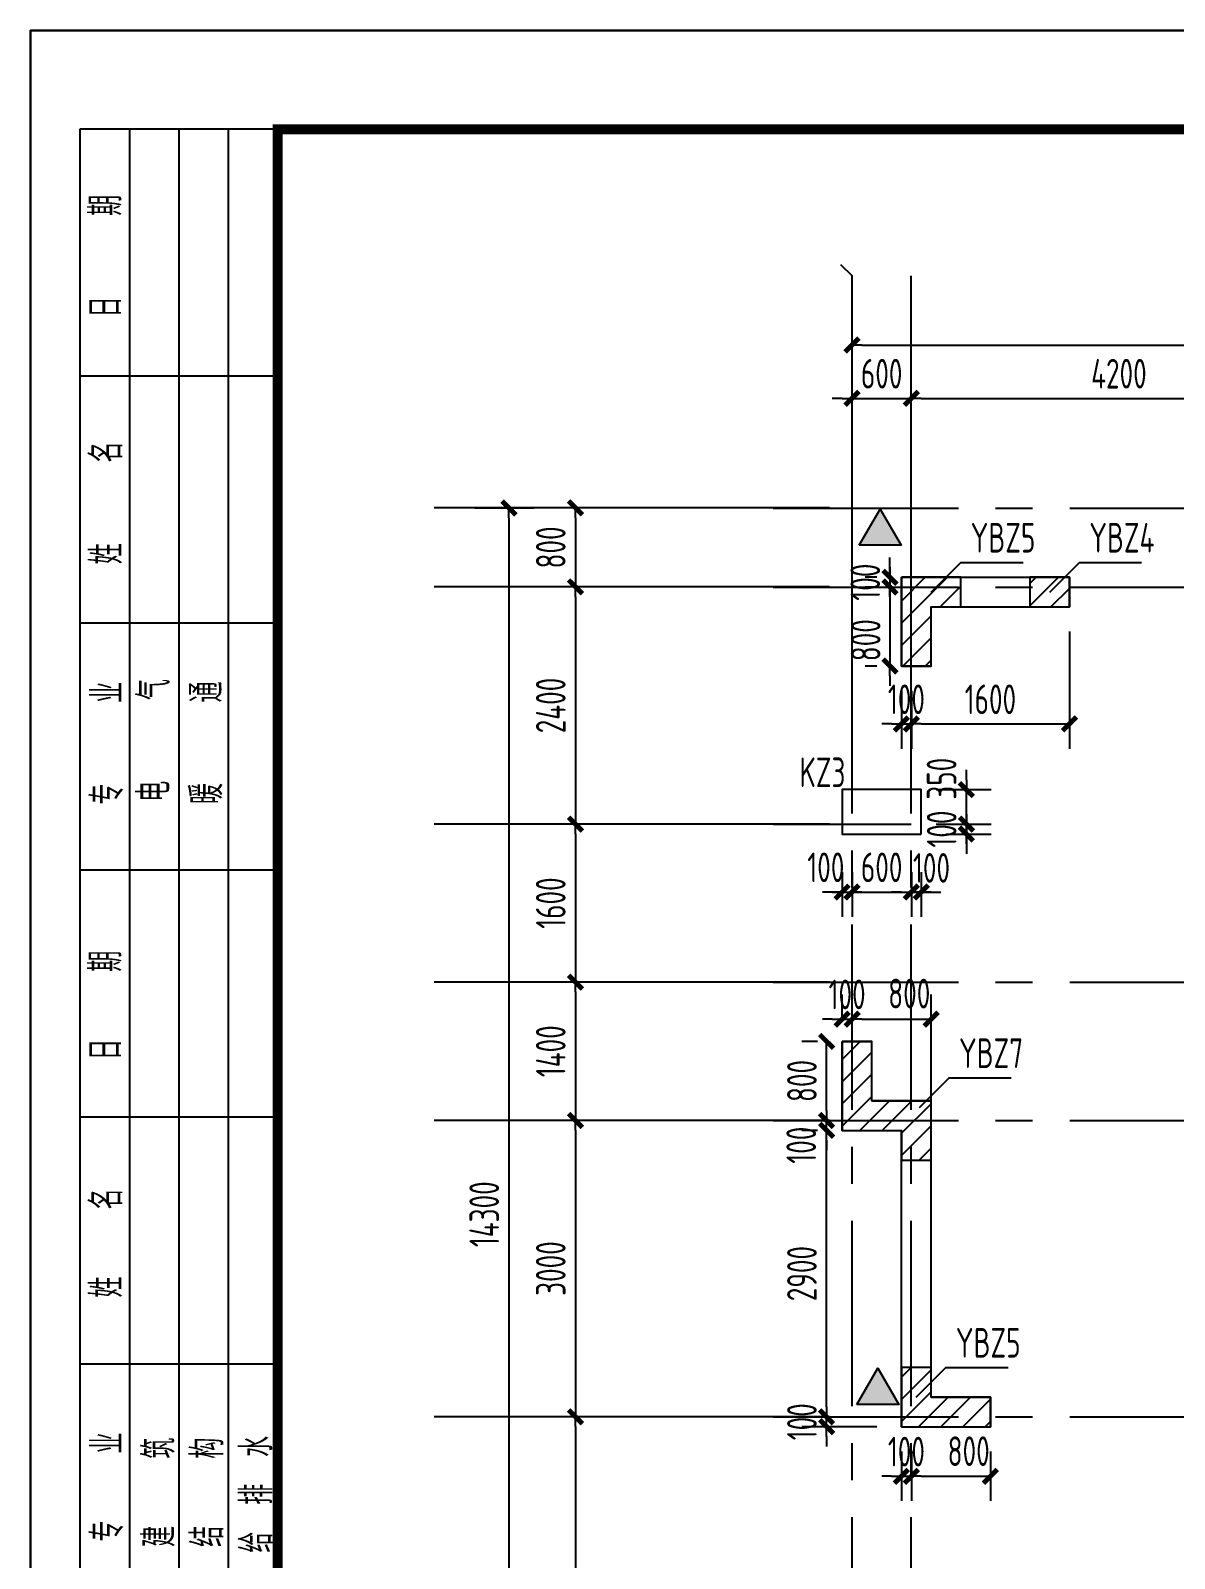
# Model space of a CAD drawing. Extents: x 580289 to 1106878, y -144605 to 78052.
# Drawn here: x 657050 to 668623, y 62584 to 78052 of the extents above; entities that cross this region are included whole.
import ezdxf
from ezdxf.enums import TextEntityAlignment as Align

# ---------------------------------------------------------------- set-up
doc = ezdxf.new("R2010")
doc.units = 0
doc.header["$LTSCALE"] = 100
doc.linetypes.add('CENTER', pattern=[2, 1.25, -0.25, 0.25, -0.25])
doc.layers.get('0').update_dxf_attribs({"linetype": 'CONTINUOUS'})
doc.layers.get('Defpoints').update_dxf_attribs({"linetype": 'CONTINUOUS'})
for name, color, linetype in [('AXIS', 3, 'CONTINUOUS'), ('b边缘构件', 240, 'CONTINUOUS'), ('b边缘构件阴影', 240, 'CONTINUOUS'), ('COLU', 7, 'CONTINUOUS'), ('DIM', 3, 'CONTINUOUS'), ('PAXIS', 253, 'CENTER'), ('TEXT', 2, 'CONTINUOUS'), ('THIN', 7, 'CONTINUOUS'), ('T图框', 7, 'CONTINUOUS'), ('图框', 254, 'CONTINUOUS'), ('柱标注', 2, 'CONTINUOUS')]:
    doc.layers.add(name, color=color, linetype=linetype)
doc.styles.add('DX', font='tssdeng.shx', dxfattribs={"width": 0.7, "bigfont": 'tssdchn.shx'})
doc.styles.get("Standard").update_dxf_attribs({"font": 'tssdeng.shx', "width": 0.7, "bigfont": 'tssdchn.shx'})
doc.styles.add('TSSD_Dimension', font='Tssdeng.shx', dxfattribs={"width": 0.7, "bigfont": 'tssdchn.shx'})
doc.dimstyles.new('TSSD_100_100$0', dxfattribs={"dimtxt": 300, "dimasz": 100, "dimexe": 250, "dimexo": 250, "dimgap": 100, "dimtad": 1, "dimdec": 0, "dimzin": 0, "dimdsep": 46, "dimtxsty": 'TSSD_Dimension', "dimblk": '_TSDBK', "dimblk1": '_TSDBK', "dimblk2": '_TSDBK', "dimsah": 1, "dimcen": 0, "dimclrt": 7, "dimadec": 0, "dimazin": 0, "dimtfac": 1, "dimtdec": 0, "dimtix": 1, "dimtmove": 2, "dimatfit": 3, "dimldrblk": '_TSDBK', "dimfxl": 1, "dimtolj": 1, "dimtzin": 0, "dimarcsym": 0})
pattern_1 = [(45, (250053.2, 141627.07), (-112.2532, 112.2532), [])]

# ---------------------------------------------------------------- blocks, each defined once
blk = doc.blocks.new('_TSDBK')
blk.add_line((-1, 0), (0, 0))
at = {"const_width": 0.5}
blk.add_lwpolyline([(-0.7, -0.7), (0.7, 0.7)], dxfattribs=at)
blk = doc.blocks.new('*D49')
at = {"layer": 'Defpoints', "color": 0}
for p in [(665861, 63918), (665961, 63918), (665961, 63416)]:
    blk.add_point(p, dxfattribs=at)
at = {"layer": 'DIM', "color": 0, "lineweight": -2}
for p, q in [((665861, 63668), (665861, 63166)), ((665961, 63668), (665961, 63166)), ((665761, 63416), (665661, 63416)), ((665861, 63416), (665961, 63416)), ((666061, 63416), (666161, 63416))]:
    blk.add_line(p, q, dxfattribs=at)
at = {"layer": 'DIM', "color": 0, "lineweight": -2, "xscale": 100, "yscale": 100, "zscale": 100}
blk.add_blockref('_TSDBK', (665861, 63416), dxfattribs=at)
at = {"layer": 'DIM', "color": 0, "lineweight": -2, "xscale": 100, "yscale": 100, "zscale": 100, "rotation": 180}
blk.add_blockref('_TSDBK', (665961, 63416), dxfattribs=at)
at = {"layer": 'DIM', "color": 7, "insert": (665911, 63666), "char_height": 300, "attachment_point": 5, "style": 'TSSD_Dimension'}
blk.add_mtext('\\A1;100', dxfattribs=at)
blk = doc.blocks.new('*D50')
at = {"layer": 'Defpoints', "color": 0}
for p in [(665961, 63918), (666761, 63918), (666761, 63416)]:
    blk.add_point(p, dxfattribs=at)
at = {"layer": 'DIM', "color": 0, "lineweight": -2}
for p, q in [((665961, 63668), (665961, 63166)), ((666761, 63668), (666761, 63166)), ((666061, 63416), (666661, 63416))]:
    blk.add_line(p, q, dxfattribs=at)
at = {"layer": 'DIM', "color": 0, "lineweight": -2, "xscale": 100, "yscale": 100, "zscale": 100, "rotation": 180}
blk.add_blockref('_TSDBK', (665961, 63416), dxfattribs=at)
at = {"layer": 'DIM', "color": 0, "lineweight": -2, "xscale": 100, "yscale": 100, "zscale": 100}
blk.add_blockref('_TSDBK', (666761, 63416), dxfattribs=at)
at = {"layer": 'DIM', "color": 7, "insert": (666541, 63670), "char_height": 300, "attachment_point": 5, "style": 'TSSD_Dimension'}
blk.add_mtext('\\A1;800', dxfattribs=at)
blk = doc.blocks.new('*D51')
at = {"layer": 'Defpoints', "color": 0}
for p in [(665745, 72418), (665861, 72518), (665861, 72418)]:
    blk.add_point(p, dxfattribs=at)
at = {"layer": 'DIM', "color": 0, "lineweight": -2}
for p, q in [((665745, 72618), (665745, 72718)), ((665611, 72518), (665495, 72518)), ((665611, 72418), (665495, 72418)), ((665745, 72518), (665745, 72418)), ((665745, 72318), (665745, 72218))]:
    blk.add_line(p, q, dxfattribs=at)
at = {"layer": 'DIM', "color": 0, "lineweight": -2, "xscale": 100, "yscale": 100, "zscale": 100}
for p, rotation in [((665745, 72518), 270), ((665745, 72418), 90)]:
    blk.add_blockref('_TSDBK', p, dxfattribs=dict(at, rotation=rotation))
at = {"layer": 'DIM', "color": 7, "insert": (665495, 72468), "char_height": 300, "attachment_point": 5, "rotation": 90, "style": 'TSSD_Dimension'}
blk.add_mtext('\\A1;100', dxfattribs=at)
blk = doc.blocks.new('*D52')
at = {"layer": 'Defpoints', "color": 0}
for p in [(665861, 72418), (665745, 71618), (665861, 71618)]:
    blk.add_point(p, dxfattribs=at)
at = {"layer": 'DIM', "color": 0, "lineweight": -2}
for p, q in [((665745, 72518), (665745, 72618)), ((665611, 72418), (665495, 72418)), ((665745, 72418), (665745, 71618)), ((665611, 71618), (665495, 71618)), ((665745, 71518), (665745, 71418))]:
    blk.add_line(p, q, dxfattribs=at)
at = {"layer": 'DIM', "color": 0, "lineweight": -2, "xscale": 100, "yscale": 100, "zscale": 100}
for p, rotation in [((665745, 72418), 270), ((665745, 71618), 90)]:
    blk.add_blockref('_TSDBK', p, dxfattribs=dict(at, rotation=rotation))
at = {"layer": 'DIM', "color": 7, "insert": (665499, 71880), "char_height": 300, "attachment_point": 5, "rotation": 90, "style": 'TSSD_Dimension'}
blk.add_mtext('\\A1;800', dxfattribs=at)
blk = doc.blocks.new('*D53')
at = {"layer": 'Defpoints', "color": 0}
for p in [(665861, 71618), (665961, 71618), (665961, 71032)]:
    blk.add_point(p, dxfattribs=at)
at = {"layer": 'DIM', "color": 0, "lineweight": -2}
for p, q in [((665861, 71368), (665861, 70782)), ((665961, 71368), (665961, 70782)), ((665761, 71032), (665661, 71032)), ((665861, 71032), (665961, 71032)), ((666061, 71032), (666161, 71032))]:
    blk.add_line(p, q, dxfattribs=at)
at = {"layer": 'DIM', "color": 0, "lineweight": -2, "xscale": 100, "yscale": 100, "zscale": 100}
blk.add_blockref('_TSDBK', (665861, 71032), dxfattribs=at)
at = {"layer": 'DIM', "color": 0, "lineweight": -2, "xscale": 100, "yscale": 100, "zscale": 100, "rotation": 180}
blk.add_blockref('_TSDBK', (665961, 71032), dxfattribs=at)
at = {"layer": 'DIM', "color": 7, "insert": (665911, 71282), "char_height": 300, "attachment_point": 5, "style": 'TSSD_Dimension'}
blk.add_mtext('\\A1;100', dxfattribs=at)
blk = doc.blocks.new('*D54')
at = {"layer": 'Defpoints', "color": 0}
for p in [(667561, 72218), (665961, 71618), (667561, 71032)]:
    blk.add_point(p, dxfattribs=at)
at = {"layer": 'DIM', "color": 0, "lineweight": -2}
for p, q in [((667561, 71968), (667561, 70782)), ((665961, 71368), (665961, 70782)), ((666061, 71032), (667461, 71032))]:
    blk.add_line(p, q, dxfattribs=at)
at = {"layer": 'DIM', "color": 0, "lineweight": -2, "xscale": 100, "yscale": 100, "zscale": 100, "rotation": 180}
blk.add_blockref('_TSDBK', (665961, 71032), dxfattribs=at)
at = {"layer": 'DIM', "color": 0, "lineweight": -2, "xscale": 100, "yscale": 100, "zscale": 100}
blk.add_blockref('_TSDBK', (667561, 71032), dxfattribs=at)
at = {"layer": 'DIM', "color": 7, "insert": (666761, 71282), "char_height": 300, "attachment_point": 5, "style": 'TSSD_Dimension'}
blk.add_mtext('\\A1;1600', dxfattribs=at)
blk = doc.blocks.new('*D81')
at = {"layer": 'Defpoints', "color": 0}
for p in [(665104, 64018), (665361, 64018), (665861, 63918)]:
    blk.add_point(p, dxfattribs=at)
at = {"layer": 'DIM', "color": 0, "lineweight": -2}
for p, q in [((665104, 64118), (665104, 64218)), ((665111, 64018), (664854, 64018)), ((665611, 63918), (664854, 63918)), ((665104, 63918), (665104, 64018)), ((665104, 63818), (665104, 63718))]:
    blk.add_line(p, q, dxfattribs=at)
at = {"layer": 'DIM', "color": 0, "lineweight": -2, "xscale": 100, "yscale": 100, "zscale": 100}
for p, rotation in [((665104, 64018), 270), ((665104, 63918), 90)]:
    blk.add_blockref('_TSDBK', p, dxfattribs=dict(at, rotation=rotation))
at = {"layer": 'DIM', "color": 7, "insert": (664854, 63968), "char_height": 300, "attachment_point": 5, "rotation": 90, "style": 'TSSD_Dimension'}
blk.add_mtext('\\A1;100', dxfattribs=at)
blk = doc.blocks.new('*D82')
at = {"layer": 'Defpoints', "color": 0}
for p in [(665104, 66918), (665261, 66918), (665361, 64018)]:
    blk.add_point(p, dxfattribs=at)
at = {"layer": 'DIM', "color": 0, "lineweight": -2}
for p, q in [((665011, 66918), (664854, 66918)), ((665104, 64118), (665104, 66818)), ((665111, 64018), (664854, 64018))]:
    blk.add_line(p, q, dxfattribs=at)
at = {"layer": 'DIM', "color": 0, "lineweight": -2, "xscale": 100, "yscale": 100, "zscale": 100}
for p, rotation in [((665104, 66918), 90), ((665104, 64018), 270)]:
    blk.add_blockref('_TSDBK', p, dxfattribs=dict(at, rotation=rotation))
at = {"layer": 'DIM', "color": 7, "insert": (664854, 65468), "char_height": 300, "attachment_point": 5, "rotation": 90, "style": 'TSSD_Dimension'}
blk.add_mtext('\\A1;2900', dxfattribs=at)
blk = doc.blocks.new('*D83')
at = {"layer": 'Defpoints', "color": 0}
for p in [(665104, 67018), (665261, 67018), (665261, 66918)]:
    blk.add_point(p, dxfattribs=at)
at = {"layer": 'DIM', "color": 0, "lineweight": -2}
for p, q in [((665104, 67118), (665104, 67218)), ((665011, 67018), (664854, 67018)), ((665104, 66918), (665104, 67018)), ((665011, 66918), (664854, 66918)), ((665104, 66818), (665104, 66718))]:
    blk.add_line(p, q, dxfattribs=at)
at = {"layer": 'DIM', "color": 0, "lineweight": -2, "xscale": 100, "yscale": 100, "zscale": 100}
for p, rotation in [((665104, 67018), 270), ((665104, 66918), 90)]:
    blk.add_blockref('_TSDBK', p, dxfattribs=dict(at, rotation=rotation))
at = {"layer": 'DIM', "color": 7, "insert": (664847, 66768), "char_height": 300, "attachment_point": 5, "rotation": 90, "style": 'TSSD_Dimension'}
blk.add_mtext('\\A1;100', dxfattribs=at)
blk = doc.blocks.new('*D84')
at = {"layer": 'Defpoints', "color": 0}
for p in [(665104, 67818), (665261, 67818), (665261, 67018)]:
    blk.add_point(p, dxfattribs=at)
at = {"layer": 'DIM', "color": 0, "lineweight": -2}
for p, q in [((665011, 67818), (664854, 67818)), ((665104, 67118), (665104, 67718)), ((665011, 67018), (664854, 67018))]:
    blk.add_line(p, q, dxfattribs=at)
at = {"layer": 'DIM', "color": 0, "lineweight": -2, "xscale": 100, "yscale": 100, "zscale": 100}
for p, rotation in [((665104, 67818), 90), ((665104, 67018), 270)]:
    blk.add_blockref('_TSDBK', p, dxfattribs=dict(at, rotation=rotation))
at = {"layer": 'DIM', "color": 7, "insert": (664854, 67418), "char_height": 300, "attachment_point": 5, "rotation": 90, "style": 'TSSD_Dimension'}
blk.add_mtext('\\A1;800', dxfattribs=at)
blk = doc.blocks.new('*D85')
at = {"layer": 'Defpoints', "color": 0}
for p in [(665361, 68044), (665261, 67818), (665361, 66918)]:
    blk.add_point(p, dxfattribs=at)
at = {"layer": 'DIM', "color": 0, "lineweight": -2}
for p, q in [((665261, 68068), (665261, 68294)), ((665361, 67168), (665361, 68294)), ((665161, 68044), (665061, 68044)), ((665261, 68044), (665361, 68044)), ((665461, 68044), (665561, 68044))]:
    blk.add_line(p, q, dxfattribs=at)
at = {"layer": 'DIM', "color": 0, "lineweight": -2, "xscale": 100, "yscale": 100, "zscale": 100}
blk.add_blockref('_TSDBK', (665261, 68044), dxfattribs=at)
at = {"layer": 'DIM', "color": 0, "lineweight": -2, "xscale": 100, "yscale": 100, "zscale": 100, "rotation": 180}
blk.add_blockref('_TSDBK', (665361, 68044), dxfattribs=at)
at = {"layer": 'DIM', "color": 7, "insert": (665311, 68294), "char_height": 300, "attachment_point": 5, "style": 'TSSD_Dimension'}
blk.add_mtext('\\A1;100', dxfattribs=at)
blk = doc.blocks.new('*D86')
at = {"layer": 'Defpoints', "color": 0}
for p in [(666161, 68044), (665361, 66918), (666161, 66918)]:
    blk.add_point(p, dxfattribs=at)
at = {"layer": 'DIM', "color": 0, "lineweight": -2}
for p, q in [((665361, 67168), (665361, 68294)), ((666161, 67168), (666161, 68294)), ((665461, 68044), (666061, 68044))]:
    blk.add_line(p, q, dxfattribs=at)
at = {"layer": 'DIM', "color": 0, "lineweight": -2, "xscale": 100, "yscale": 100, "zscale": 100, "rotation": 180}
blk.add_blockref('_TSDBK', (665361, 68044), dxfattribs=at)
at = {"layer": 'DIM', "color": 0, "lineweight": -2, "xscale": 100, "yscale": 100, "zscale": 100}
blk.add_blockref('_TSDBK', (666161, 68044), dxfattribs=at)
at = {"layer": 'DIM', "color": 7, "insert": (665940, 68303), "char_height": 300, "attachment_point": 5, "style": 'TSSD_Dimension'}
blk.add_mtext('\\A1;800', dxfattribs=at)
blk = doc.blocks.new('*D283')
at = {"layer": 'Defpoints', "color": 0}
for p in [(665861, 63918), (665961, 63918), (665961, 63416)]:
    blk.add_point(p, dxfattribs=at)
at = {"layer": 'DIM', "color": 0, "lineweight": -2}
for p, q in [((665861, 63668), (665861, 63166)), ((665961, 63668), (665961, 63166)), ((665761, 63416), (665661, 63416)), ((665861, 63416), (665961, 63416)), ((666061, 63416), (666161, 63416))]:
    blk.add_line(p, q, dxfattribs=at)
at = {"layer": 'DIM', "color": 0, "lineweight": -2, "xscale": 100, "yscale": 100, "zscale": 100}
blk.add_blockref('_TSDBK', (665861, 63416), dxfattribs=at)
at = {"layer": 'DIM', "color": 0, "lineweight": -2, "xscale": 100, "yscale": 100, "zscale": 100, "rotation": 180}
blk.add_blockref('_TSDBK', (665961, 63416), dxfattribs=at)
at = {"layer": 'DIM', "color": 7, "insert": (665911, 63666), "char_height": 300, "attachment_point": 5, "style": 'TSSD_Dimension'}
blk.add_mtext('\\A1;100', dxfattribs=at)
blk = doc.blocks.new('*D284')
at = {"layer": 'Defpoints', "color": 0}
for p in [(665961, 63918), (666761, 63918), (666761, 63416)]:
    blk.add_point(p, dxfattribs=at)
at = {"layer": 'DIM', "color": 0, "lineweight": -2}
for p, q in [((665961, 63668), (665961, 63166)), ((666761, 63668), (666761, 63166)), ((666061, 63416), (666661, 63416))]:
    blk.add_line(p, q, dxfattribs=at)
at = {"layer": 'DIM', "color": 0, "lineweight": -2, "xscale": 100, "yscale": 100, "zscale": 100, "rotation": 180}
blk.add_blockref('_TSDBK', (665961, 63416), dxfattribs=at)
at = {"layer": 'DIM', "color": 0, "lineweight": -2, "xscale": 100, "yscale": 100, "zscale": 100}
blk.add_blockref('_TSDBK', (666761, 63416), dxfattribs=at)
at = {"layer": 'DIM', "color": 7, "insert": (666541, 63670), "char_height": 300, "attachment_point": 5, "style": 'TSSD_Dimension'}
blk.add_mtext('\\A1;800', dxfattribs=at)
blk = doc.blocks.new('*D285')
at = {"layer": 'Defpoints', "color": 0}
for p in [(665961, 70018), (666061, 69918), (666518, 69918)]:
    blk.add_point(p, dxfattribs=at)
at = {"layer": 'DIM', "color": 0, "lineweight": -2}
for p, q in [((666518, 70118), (666518, 70218)), ((666211, 70018), (666768, 70018)), ((666311, 69918), (666768, 69918)), ((666518, 70018), (666518, 69918)), ((666518, 69818), (666518, 69718))]:
    blk.add_line(p, q, dxfattribs=at)
at = {"layer": 'DIM', "color": 0, "lineweight": -2, "xscale": 100, "yscale": 100, "zscale": 100}
for p, rotation in [((666518, 70018), 270), ((666518, 69918), 90)]:
    blk.add_blockref('_TSDBK', p, dxfattribs=dict(at, rotation=rotation))
at = {"layer": 'DIM', "color": 7, "insert": (666268, 69968), "char_height": 300, "attachment_point": 5, "rotation": 90, "style": 'TSSD_Dimension'}
blk.add_mtext('\\A1;100', dxfattribs=at)
blk = doc.blocks.new('*D286')
at = {"layer": 'Defpoints', "color": 0}
for p in [(665261, 69781), (665361, 69781), (665361, 69331)]:
    blk.add_point(p, dxfattribs=at)
at = {"layer": 'DIM', "color": 0, "lineweight": -2}
for p, q in [((665261, 69531), (665261, 69081)), ((665361, 69531), (665361, 69081)), ((665161, 69331), (665061, 69331)), ((665261, 69331), (665361, 69331)), ((665461, 69331), (665561, 69331))]:
    blk.add_line(p, q, dxfattribs=at)
at = {"layer": 'DIM', "color": 0, "lineweight": -2, "xscale": 100, "yscale": 100, "zscale": 100}
blk.add_blockref('_TSDBK', (665261, 69331), dxfattribs=at)
at = {"layer": 'DIM', "color": 0, "lineweight": -2, "xscale": 100, "yscale": 100, "zscale": 100, "rotation": 180}
blk.add_blockref('_TSDBK', (665361, 69331), dxfattribs=at)
at = {"layer": 'DIM', "color": 7, "insert": (665096, 69581), "char_height": 300, "attachment_point": 5, "style": 'TSSD_Dimension'}
blk.add_mtext('\\A1;100', dxfattribs=at)
blk = doc.blocks.new('*D287')
at = {"layer": 'Defpoints', "color": 0}
for p in [(665361, 69781), (665961, 69781), (665961, 69331)]:
    blk.add_point(p, dxfattribs=at)
at = {"layer": 'DIM', "color": 0, "lineweight": -2}
for p, q in [((665361, 69531), (665361, 69081)), ((665961, 69531), (665961, 69081)), ((665261, 69331), (665161, 69331)), ((665361, 69331), (665961, 69331)), ((666061, 69331), (666161, 69331))]:
    blk.add_line(p, q, dxfattribs=at)
at = {"layer": 'DIM', "color": 0, "lineweight": -2, "xscale": 100, "yscale": 100, "zscale": 100}
blk.add_blockref('_TSDBK', (665361, 69331), dxfattribs=at)
at = {"layer": 'DIM', "color": 0, "lineweight": -2, "xscale": 100, "yscale": 100, "zscale": 100, "rotation": 180}
blk.add_blockref('_TSDBK', (665961, 69331), dxfattribs=at)
at = {"layer": 'DIM', "color": 7, "insert": (665661, 69581), "char_height": 300, "attachment_point": 5, "style": 'TSSD_Dimension'}
blk.add_mtext('\\A1;600', dxfattribs=at)
blk = doc.blocks.new('*D288')
at = {"layer": 'Defpoints', "color": 0}
for p in [(665961, 69781), (666061, 69781), (666061, 69331)]:
    blk.add_point(p, dxfattribs=at)
at = {"layer": 'DIM', "color": 0, "lineweight": -2}
for p, q in [((665961, 69531), (665961, 69081)), ((666061, 69531), (666061, 69081)), ((665861, 69331), (665761, 69331)), ((665961, 69331), (666061, 69331)), ((666161, 69331), (666261, 69331))]:
    blk.add_line(p, q, dxfattribs=at)
at = {"layer": 'DIM', "color": 0, "lineweight": -2, "xscale": 100, "yscale": 100, "zscale": 100}
blk.add_blockref('_TSDBK', (665961, 69331), dxfattribs=at)
at = {"layer": 'DIM', "color": 0, "lineweight": -2, "xscale": 100, "yscale": 100, "zscale": 100, "rotation": 180}
blk.add_blockref('_TSDBK', (666061, 69331), dxfattribs=at)
at = {"layer": 'DIM', "color": 7, "insert": (666165, 69575), "char_height": 300, "attachment_point": 5, "style": 'TSSD_Dimension'}
blk.add_mtext('\\A1;100', dxfattribs=at)
blk = doc.blocks.new('*D289')
at = {"layer": 'Defpoints', "color": 0}
for p in [(665745, 72418), (665861, 72518), (665861, 72418)]:
    blk.add_point(p, dxfattribs=at)
at = {"layer": 'DIM', "color": 0, "lineweight": -2}
for p, q in [((665745, 72618), (665745, 72718)), ((665611, 72518), (665495, 72518)), ((665611, 72418), (665495, 72418)), ((665745, 72518), (665745, 72418)), ((665745, 72318), (665745, 72218))]:
    blk.add_line(p, q, dxfattribs=at)
at = {"layer": 'DIM', "color": 0, "lineweight": -2, "xscale": 100, "yscale": 100, "zscale": 100}
for p, rotation in [((665745, 72518), 270), ((665745, 72418), 90)]:
    blk.add_blockref('_TSDBK', p, dxfattribs=dict(at, rotation=rotation))
at = {"layer": 'DIM', "color": 7, "insert": (665495, 72468), "char_height": 300, "attachment_point": 5, "rotation": 90, "style": 'TSSD_Dimension'}
blk.add_mtext('\\A1;100', dxfattribs=at)
blk = doc.blocks.new('*D290')
at = {"layer": 'Defpoints', "color": 0}
for p in [(665861, 72418), (665745, 71618), (665861, 71618)]:
    blk.add_point(p, dxfattribs=at)
at = {"layer": 'DIM', "color": 0, "lineweight": -2}
for p, q in [((665745, 72518), (665745, 72618)), ((665611, 72418), (665495, 72418)), ((665745, 72418), (665745, 71618)), ((665611, 71618), (665495, 71618)), ((665745, 71518), (665745, 71418))]:
    blk.add_line(p, q, dxfattribs=at)
at = {"layer": 'DIM', "color": 0, "lineweight": -2, "xscale": 100, "yscale": 100, "zscale": 100}
for p, rotation in [((665745, 72418), 270), ((665745, 71618), 90)]:
    blk.add_blockref('_TSDBK', p, dxfattribs=dict(at, rotation=rotation))
at = {"layer": 'DIM', "color": 7, "insert": (665499, 71880), "char_height": 300, "attachment_point": 5, "rotation": 90, "style": 'TSSD_Dimension'}
blk.add_mtext('\\A1;800', dxfattribs=at)
blk = doc.blocks.new('*D291')
at = {"layer": 'Defpoints', "color": 0}
for p in [(665861, 71618), (665961, 71618), (665961, 71032)]:
    blk.add_point(p, dxfattribs=at)
at = {"layer": 'DIM', "color": 0, "lineweight": -2}
for p, q in [((665861, 71368), (665861, 70782)), ((665961, 71368), (665961, 70782)), ((665761, 71032), (665661, 71032)), ((665861, 71032), (665961, 71032)), ((666061, 71032), (666161, 71032))]:
    blk.add_line(p, q, dxfattribs=at)
at = {"layer": 'DIM', "color": 0, "lineweight": -2, "xscale": 100, "yscale": 100, "zscale": 100}
blk.add_blockref('_TSDBK', (665861, 71032), dxfattribs=at)
at = {"layer": 'DIM', "color": 0, "lineweight": -2, "xscale": 100, "yscale": 100, "zscale": 100, "rotation": 180}
blk.add_blockref('_TSDBK', (665961, 71032), dxfattribs=at)
at = {"layer": 'DIM', "color": 7, "insert": (665911, 71282), "char_height": 300, "attachment_point": 5, "style": 'TSSD_Dimension'}
blk.add_mtext('\\A1;100', dxfattribs=at)
blk = doc.blocks.new('*D292')
at = {"layer": 'Defpoints', "color": 0}
for p in [(667561, 72218), (665961, 71618), (667561, 71032)]:
    blk.add_point(p, dxfattribs=at)
at = {"layer": 'DIM', "color": 0, "lineweight": -2}
for p, q in [((667561, 71968), (667561, 70782)), ((665961, 71368), (665961, 70782)), ((666061, 71032), (667461, 71032))]:
    blk.add_line(p, q, dxfattribs=at)
at = {"layer": 'DIM', "color": 0, "lineweight": -2, "xscale": 100, "yscale": 100, "zscale": 100, "rotation": 180}
blk.add_blockref('_TSDBK', (665961, 71032), dxfattribs=at)
at = {"layer": 'DIM', "color": 0, "lineweight": -2, "xscale": 100, "yscale": 100, "zscale": 100}
blk.add_blockref('_TSDBK', (667561, 71032), dxfattribs=at)
at = {"layer": 'DIM', "color": 7, "insert": (666761, 71282), "char_height": 300, "attachment_point": 5, "style": 'TSSD_Dimension'}
blk.add_mtext('\\A1;1600', dxfattribs=at)
blk = doc.blocks.new('*D319')
at = {"layer": 'Defpoints', "color": 0}
for p in [(665104, 64018), (665361, 64018), (665861, 63918)]:
    blk.add_point(p, dxfattribs=at)
at = {"layer": 'DIM', "color": 0, "lineweight": -2}
for p, q in [((665104, 64118), (665104, 64218)), ((665111, 64018), (664854, 64018)), ((665611, 63918), (664854, 63918)), ((665104, 63918), (665104, 64018)), ((665104, 63818), (665104, 63718))]:
    blk.add_line(p, q, dxfattribs=at)
at = {"layer": 'DIM', "color": 0, "lineweight": -2, "xscale": 100, "yscale": 100, "zscale": 100}
for p, rotation in [((665104, 64018), 270), ((665104, 63918), 90)]:
    blk.add_blockref('_TSDBK', p, dxfattribs=dict(at, rotation=rotation))
at = {"layer": 'DIM', "color": 7, "insert": (664854, 63968), "char_height": 300, "attachment_point": 5, "rotation": 90, "style": 'TSSD_Dimension'}
blk.add_mtext('\\A1;100', dxfattribs=at)
blk = doc.blocks.new('*D320')
at = {"layer": 'Defpoints', "color": 0}
for p in [(665104, 66918), (665261, 66918), (665361, 64018)]:
    blk.add_point(p, dxfattribs=at)
at = {"layer": 'DIM', "color": 0, "lineweight": -2}
for p, q in [((665011, 66918), (664854, 66918)), ((665104, 64118), (665104, 66818)), ((665111, 64018), (664854, 64018))]:
    blk.add_line(p, q, dxfattribs=at)
at = {"layer": 'DIM', "color": 0, "lineweight": -2, "xscale": 100, "yscale": 100, "zscale": 100}
for p, rotation in [((665104, 66918), 90), ((665104, 64018), 270)]:
    blk.add_blockref('_TSDBK', p, dxfattribs=dict(at, rotation=rotation))
at = {"layer": 'DIM', "color": 7, "insert": (664854, 65468), "char_height": 300, "attachment_point": 5, "rotation": 90, "style": 'TSSD_Dimension'}
blk.add_mtext('\\A1;2900', dxfattribs=at)
blk = doc.blocks.new('*D321')
at = {"layer": 'Defpoints', "color": 0}
for p in [(665104, 67018), (665261, 67018), (665261, 66918)]:
    blk.add_point(p, dxfattribs=at)
at = {"layer": 'DIM', "color": 0, "lineweight": -2}
for p, q in [((665104, 67118), (665104, 67218)), ((665011, 67018), (664854, 67018)), ((665104, 66918), (665104, 67018)), ((665011, 66918), (664854, 66918)), ((665104, 66818), (665104, 66718))]:
    blk.add_line(p, q, dxfattribs=at)
at = {"layer": 'DIM', "color": 0, "lineweight": -2, "xscale": 100, "yscale": 100, "zscale": 100}
for p, rotation in [((665104, 67018), 270), ((665104, 66918), 90)]:
    blk.add_blockref('_TSDBK', p, dxfattribs=dict(at, rotation=rotation))
at = {"layer": 'DIM', "color": 7, "insert": (664847, 66768), "char_height": 300, "attachment_point": 5, "rotation": 90, "style": 'TSSD_Dimension'}
blk.add_mtext('\\A1;100', dxfattribs=at)
blk = doc.blocks.new('*D322')
at = {"layer": 'Defpoints', "color": 0}
for p in [(665104, 67818), (665261, 67818), (665261, 67018)]:
    blk.add_point(p, dxfattribs=at)
at = {"layer": 'DIM', "color": 0, "lineweight": -2}
for p, q in [((665011, 67818), (664854, 67818)), ((665104, 67118), (665104, 67718)), ((665011, 67018), (664854, 67018))]:
    blk.add_line(p, q, dxfattribs=at)
at = {"layer": 'DIM', "color": 0, "lineweight": -2, "xscale": 100, "yscale": 100, "zscale": 100}
for p, rotation in [((665104, 67818), 90), ((665104, 67018), 270)]:
    blk.add_blockref('_TSDBK', p, dxfattribs=dict(at, rotation=rotation))
at = {"layer": 'DIM', "color": 7, "insert": (664854, 67418), "char_height": 300, "attachment_point": 5, "rotation": 90, "style": 'TSSD_Dimension'}
blk.add_mtext('\\A1;800', dxfattribs=at)
blk = doc.blocks.new('*D323')
at = {"layer": 'Defpoints', "color": 0}
for p in [(665361, 68044), (665261, 67818), (665361, 66918)]:
    blk.add_point(p, dxfattribs=at)
at = {"layer": 'DIM', "color": 0, "lineweight": -2}
for p, q in [((665261, 68068), (665261, 68294)), ((665361, 67168), (665361, 68294)), ((665161, 68044), (665061, 68044)), ((665261, 68044), (665361, 68044)), ((665461, 68044), (665561, 68044))]:
    blk.add_line(p, q, dxfattribs=at)
at = {"layer": 'DIM', "color": 0, "lineweight": -2, "xscale": 100, "yscale": 100, "zscale": 100}
blk.add_blockref('_TSDBK', (665261, 68044), dxfattribs=at)
at = {"layer": 'DIM', "color": 0, "lineweight": -2, "xscale": 100, "yscale": 100, "zscale": 100, "rotation": 180}
blk.add_blockref('_TSDBK', (665361, 68044), dxfattribs=at)
at = {"layer": 'DIM', "color": 7, "insert": (665311, 68294), "char_height": 300, "attachment_point": 5, "style": 'TSSD_Dimension'}
blk.add_mtext('\\A1;100', dxfattribs=at)
blk = doc.blocks.new('*D324')
at = {"layer": 'Defpoints', "color": 0}
for p in [(666161, 68044), (665361, 66918), (666161, 66918)]:
    blk.add_point(p, dxfattribs=at)
at = {"layer": 'DIM', "color": 0, "lineweight": -2}
for p, q in [((665361, 67168), (665361, 68294)), ((666161, 67168), (666161, 68294)), ((665461, 68044), (666061, 68044))]:
    blk.add_line(p, q, dxfattribs=at)
at = {"layer": 'DIM', "color": 0, "lineweight": -2, "xscale": 100, "yscale": 100, "zscale": 100, "rotation": 180}
blk.add_blockref('_TSDBK', (665361, 68044), dxfattribs=at)
at = {"layer": 'DIM', "color": 0, "lineweight": -2, "xscale": 100, "yscale": 100, "zscale": 100}
blk.add_blockref('_TSDBK', (666161, 68044), dxfattribs=at)
at = {"layer": 'DIM', "color": 7, "insert": (665940, 68303), "char_height": 300, "attachment_point": 5, "style": 'TSSD_Dimension'}
blk.add_mtext('\\A1;800', dxfattribs=at)
blk = doc.blocks.new('*D447')
at = {"layer": 'Defpoints', "color": 0}
for p in [(665961, 70368), (666518, 70368), (665961, 70018)]:
    blk.add_point(p, dxfattribs=at)
at = {"layer": 'DIM', "color": 0, "lineweight": -2}
for p, q in [((666518, 70468), (666518, 70568)), ((666211, 70368), (666768, 70368)), ((666518, 70018), (666518, 70368)), ((666211, 70018), (666768, 70018)), ((666518, 69918), (666518, 69818))]:
    blk.add_line(p, q, dxfattribs=at)
at = {"layer": 'DIM', "color": 0, "lineweight": -2, "xscale": 100, "yscale": 100, "zscale": 100}
for p, rotation in [((666518, 70368), 270), ((666518, 70018), 90)]:
    blk.add_blockref('_TSDBK', p, dxfattribs=dict(at, rotation=rotation))
at = {"layer": 'DIM', "color": 7, "insert": (666267, 70478), "char_height": 300, "attachment_point": 5, "rotation": 90, "style": 'TSSD_Dimension'}
blk.add_mtext('\\A1;350', dxfattribs=at)
blk = doc.blocks.new('*D462')
at = {"layer": 'Defpoints', "color": 0}
for p in [(665361, 74328), (665961, 74328), (665961, 74328)]:
    blk.add_point(p, dxfattribs=at)
at = {"layer": 'DIM', "color": 0, "lineweight": -2}
for p, q in [((665261, 74328), (665161, 74328)), ((665361, 74328), (665961, 74328)), ((666061, 74328), (666161, 74328))]:
    blk.add_line(p, q, dxfattribs=at)
at = {"layer": 'DIM', "color": 0, "lineweight": -2, "xscale": 100, "yscale": 100, "zscale": 100}
blk.add_blockref('_TSDBK', (665361, 74328), dxfattribs=at)
at = {"layer": 'DIM', "color": 0, "lineweight": -2, "xscale": 100, "yscale": 100, "zscale": 100, "rotation": 180}
blk.add_blockref('_TSDBK', (665961, 74328), dxfattribs=at)
at = {"layer": 'DIM', "color": 7, "insert": (665661, 74578), "char_height": 300, "attachment_point": 5, "style": 'TSSD_Dimension'}
blk.add_mtext('\\A1;600', dxfattribs=at)
blk = doc.blocks.new('*D463')
at = {"layer": 'Defpoints', "color": 0}
for p in [(665961, 74328), (670161, 74328), (670161, 74328)]:
    blk.add_point(p, dxfattribs=at)
at = {"layer": 'DIM', "color": 0, "lineweight": -2}
blk.add_line((666061, 74328), (670061, 74328), dxfattribs=at)
at = {"layer": 'DIM', "color": 0, "lineweight": -2, "xscale": 100, "yscale": 100, "zscale": 100, "rotation": 180}
blk.add_blockref('_TSDBK', (665961, 74328), dxfattribs=at)
at = {"layer": 'DIM', "color": 0, "lineweight": -2, "xscale": 100, "yscale": 100, "zscale": 100}
blk.add_blockref('_TSDBK', (670161, 74328), dxfattribs=at)
at = {"layer": 'DIM', "color": 7, "insert": (668061, 74578), "char_height": 300, "attachment_point": 5, "style": 'TSSD_Dimension'}
blk.add_mtext('\\A1;4200', dxfattribs=at)
blk = doc.blocks.new('*D479')
at = {"layer": 'Defpoints', "color": 0}
for p in [(665361, 74868), (714561, 74868), (714561, 74868)]:
    blk.add_point(p, dxfattribs=at)
at = {"layer": 'DIM', "color": 0, "lineweight": -2}
for p, q in [((665461, 74868), (714461, 74868)), ((665361, 74618), (665361, 74618))]:
    blk.add_line(p, q, dxfattribs=at)
at = {"layer": 'DIM', "color": 0, "lineweight": -2, "xscale": 100, "yscale": 100, "zscale": 100, "rotation": 180}
blk.add_blockref('_TSDBK', (665361, 74868), dxfattribs=at)
at = {"layer": 'DIM', "color": 0, "lineweight": -2, "xscale": 100, "yscale": 100, "zscale": 100}
blk.add_blockref('_TSDBK', (714561, 74868), dxfattribs=at)
at = {"layer": 'DIM', "color": 7, "insert": (689961, 75118), "char_height": 300, "attachment_point": 5, "style": 'TSSD_Dimension'}
blk.add_mtext('\\A1;49200', dxfattribs=at)
blk = doc.blocks.new('*D488')
at = {"layer": 'Defpoints', "color": 0}
for p in [(661294, 73219), (661294, 58919), (661890, 58919)]:
    blk.add_point(p, dxfattribs=at)
at = {"layer": 'DIM', "color": 0, "lineweight": -2}
for p, q in [((661544, 73219), (662140, 73219)), ((661890, 73119), (661890, 59019)), ((661544, 58919), (662140, 58919))]:
    blk.add_line(p, q, dxfattribs=at)
at = {"layer": 'DIM', "color": 0, "lineweight": -2, "xscale": 100, "yscale": 100, "zscale": 100}
for p, rotation in [((661890, 73219), 90), ((661890, 58919), 270)]:
    blk.add_blockref('_TSDBK', p, dxfattribs=dict(at, rotation=rotation))
at = {"layer": 'DIM', "color": 7, "insert": (661640, 66069), "char_height": 300, "attachment_point": 5, "rotation": 90, "style": 'TSSD_Dimension'}
blk.add_mtext('\\A1;14300', dxfattribs=at)
blk = doc.blocks.new('*D489')
at = {"layer": 'Defpoints', "color": 0}
for p in [(662563, 73219), (662563, 72419), (662563, 72419)]:
    blk.add_point(p, dxfattribs=at)
at = {"layer": 'DIM', "color": 0, "lineweight": -2}
blk.add_line((662563, 73119), (662563, 72519), dxfattribs=at)
at = {"layer": 'DIM', "color": 0, "lineweight": -2, "xscale": 100, "yscale": 100, "zscale": 100}
for p, rotation in [((662563, 73219), 90), ((662563, 72419), 270)]:
    blk.add_blockref('_TSDBK', p, dxfattribs=dict(at, rotation=rotation))
at = {"layer": 'DIM', "color": 7, "insert": (662313, 72819), "char_height": 300, "attachment_point": 5, "rotation": 90, "style": 'TSSD_Dimension'}
blk.add_mtext('\\A1;800', dxfattribs=at)
blk = doc.blocks.new('*D490')
at = {"layer": 'Defpoints', "color": 0}
for p in [(662563, 72419), (662563, 70019), (662563, 70019)]:
    blk.add_point(p, dxfattribs=at)
at = {"layer": 'DIM', "color": 0, "lineweight": -2}
for p, q in [((662563, 72319), (662563, 70119)), ((662813, 70019), (662813, 70019))]:
    blk.add_line(p, q, dxfattribs=at)
at = {"layer": 'DIM', "color": 0, "lineweight": -2, "xscale": 100, "yscale": 100, "zscale": 100}
for p, rotation in [((662563, 72419), 90), ((662563, 70019), 270)]:
    blk.add_blockref('_TSDBK', p, dxfattribs=dict(at, rotation=rotation))
at = {"layer": 'DIM', "color": 7, "insert": (662313, 71219), "char_height": 300, "attachment_point": 5, "rotation": 90, "style": 'TSSD_Dimension'}
blk.add_mtext('\\A1;2400', dxfattribs=at)
blk = doc.blocks.new('*D491')
at = {"layer": 'Defpoints', "color": 0}
for p in [(662563, 70019), (662563, 68419), (662563, 68419)]:
    blk.add_point(p, dxfattribs=at)
at = {"layer": 'DIM', "color": 0, "lineweight": -2}
for p, q in [((662563, 69919), (662563, 68519)), ((662813, 70019), (662813, 70019)), ((662813, 68419), (662813, 68419))]:
    blk.add_line(p, q, dxfattribs=at)
at = {"layer": 'DIM', "color": 0, "lineweight": -2, "xscale": 100, "yscale": 100, "zscale": 100}
for p, rotation in [((662563, 70019), 90), ((662563, 68419), 270)]:
    blk.add_blockref('_TSDBK', p, dxfattribs=dict(at, rotation=rotation))
at = {"layer": 'DIM', "color": 7, "insert": (662313, 69219), "char_height": 300, "attachment_point": 5, "rotation": 90, "style": 'TSSD_Dimension'}
blk.add_mtext('\\A1;1600', dxfattribs=at)
blk = doc.blocks.new('*D492')
at = {"layer": 'Defpoints', "color": 0}
for p in [(662563, 68419), (662563, 67019), (662563, 67019)]:
    blk.add_point(p, dxfattribs=at)
at = {"layer": 'DIM', "color": 0, "lineweight": -2}
for p, q in [((662813, 68419), (662813, 68419)), ((662563, 68319), (662563, 67119)), ((662813, 67019), (662813, 67019))]:
    blk.add_line(p, q, dxfattribs=at)
at = {"layer": 'DIM', "color": 0, "lineweight": -2, "xscale": 100, "yscale": 100, "zscale": 100}
for p, rotation in [((662563, 68419), 90), ((662563, 67019), 270)]:
    blk.add_blockref('_TSDBK', p, dxfattribs=dict(at, rotation=rotation))
at = {"layer": 'DIM', "color": 7, "insert": (662313, 67719), "char_height": 300, "attachment_point": 5, "rotation": 90, "style": 'TSSD_Dimension'}
blk.add_mtext('\\A1;1400', dxfattribs=at)
blk = doc.blocks.new('*D493')
at = {"layer": 'Defpoints', "color": 0}
for p in [(662563, 67019), (662563, 64019), (662563, 64019)]:
    blk.add_point(p, dxfattribs=at)
at = {"layer": 'DIM', "color": 0, "lineweight": -2}
for p, q in [((662813, 67019), (662813, 67019)), ((662563, 66919), (662563, 64119)), ((662813, 64019), (662813, 64019))]:
    blk.add_line(p, q, dxfattribs=at)
at = {"layer": 'DIM', "color": 0, "lineweight": -2, "xscale": 100, "yscale": 100, "zscale": 100}
for p, rotation in [((662563, 67019), 90), ((662563, 64019), 270)]:
    blk.add_blockref('_TSDBK', p, dxfattribs=dict(at, rotation=rotation))
at = {"layer": 'DIM', "color": 7, "insert": (662313, 65519), "char_height": 300, "attachment_point": 5, "rotation": 90, "style": 'TSSD_Dimension'}
blk.add_mtext('\\A1;3000', dxfattribs=at)
blk = doc.blocks.new('*D494')
at = {"layer": 'Defpoints', "color": 0}
for p in [(662563, 64019), (662563, 58919), (662563, 58919)]:
    blk.add_point(p, dxfattribs=at)
at = {"layer": 'DIM', "color": 0, "lineweight": -2}
for p, q in [((662563, 63919), (662563, 59019)), ((662813, 64019), (662813, 64019)), ((662813, 58919), (662813, 58919))]:
    blk.add_line(p, q, dxfattribs=at)
at = {"layer": 'DIM', "color": 0, "lineweight": -2, "xscale": 100, "yscale": 100, "zscale": 100}
for p, rotation in [((662563, 64019), 90), ((662563, 58919), 270)]:
    blk.add_blockref('_TSDBK', p, dxfattribs=dict(at, rotation=rotation))
at = {"layer": 'DIM', "color": 7, "insert": (662313, 61469), "char_height": 300, "attachment_point": 5, "rotation": 90, "style": 'TSSD_Dimension'}
blk.add_mtext('\\A1;5100', dxfattribs=at)
blk = doc.blocks.new('A$C72C84CBD')
at = {"layer": '图框', "color": 0}
for p, q in [((2500, 58400), (500, 58400)), ((500, 58400), (500, 43400)), ((1000, 58400), (1000, 43400)), ((1500, 58400), (1500, 43400)), ((2000, 58400), (2000, 43400)), ((2500, 55900), (500, 55900)), ((2500, 53400), (500, 53400)), ((2500, 50900), (500, 50900)), ((2500, 48400), (500, 48400)), ((2500, 45900), (500, 45900))]:
    blk.add_line(p, q, dxfattribs=at)
for points in [[(0, 0), (0, 59400), (84100, 59400), (84100, 0)], [(0, 0), (84100, 0), (84100, 59400), (0, 59400)]]:
    blk.add_lwpolyline(points, close=True, dxfattribs=at)
at = {"layer": '图框', "color": 0, "const_width": 100}
blk.add_lwpolyline([(2500, 1000), (83100, 1000), (83100, 58400), (2500, 58400)], close=True, dxfattribs=at)
at = {"layer": '图框', "color": 0, "style": 'DX', "width": 0.7}
for s, p in [('日      期', (747, 57116, 2200)), ('姓      名 ', (752, 54687)), ('专      业', (762, 52186)), ('电      气', (1232, 52213, 2200)), ('暖      通', (1766, 52190, 2200)), ('日     期', (747, 49531, 2200)), ('姓     名', (752, 47126)), ('专     业', (762, 44655)), ('给  排  水', (2271, 44582, 2200)), ('建     筑', (1283, 44602, 2200)), ('结     构', (1774, 44602, 2200))]:
    blk.add_text(s, height=320, rotation=90, dxfattribs=at).set_placement(p, align=Align.MIDDLE)
blk = doc.blocks.new('图框')
at = {"layer": 'T图框', "color": 4}
blk.add_blockref('A$C72C84CBD', (602717, 102744), dxfattribs=at)

msp = doc.modelspace()

# ---------------------------------------------------------------- hatches: boundary and pattern name
at = {"layer": 'b边缘构件阴影'}
h = msp.add_hatch(dxfattribs=at)
h.set_pattern_fill('ANSI31', color=256, scale=50, style=0)
h.set_pattern_definition(pattern_1)
h.paths.add_polyline_path([(665860.8, 72517.7), (665860.8, 71617.7), (666160.8, 71617.7), (666160.8, 72217.7), (666460.8, 72217.7), (666460.8, 72517.7)], flags=0)
h = msp.add_hatch(dxfattribs=at)
h.set_pattern_fill('ANSI31', color=256, scale=50, style=0)
h.set_pattern_definition(pattern_1)
h.paths.add_polyline_path([(667160.8, 72517.7), (667160.8, 72217.7), (667560.8, 72217.7), (667560.8, 72517.7)], flags=0)
h = msp.add_hatch(dxfattribs=at)
h.set_pattern_fill('ANSI31', color=256, scale=50, style=0)
h.set_pattern_definition(pattern_1)
h.paths.add_polyline_path([(665260.8, 67817.7), (665260.8, 66917.7), (665860.8, 66917.7), (665860.8, 66617.7), (666160.8, 66617.7), (666160.8, 67217.7), (665560.8, 67217.7), (665560.8, 67817.7)], flags=0)
h = msp.add_hatch(dxfattribs=at)
h.set_pattern_fill('ANSI31', color=256, scale=50, style=0)
h.set_pattern_definition(pattern_1)
h.paths.add_polyline_path([(665860.8, 64517.7), (665860.8, 63917.7), (666760.8, 63917.7), (666760.8, 64217.7), (666160.8, 64217.7), (666160.8, 64517.7)], flags=0)
at = {"layer": 'TEXT'}
for points in [[(665433.2, 72840.9), (665645.3, 73208.3), (665857.3, 72840.9)], [(665410.1, 64144.3), (665622.2, 64511.7), (665834.2, 64144.3)]]:
    msp.add_hatch(color=256, dxfattribs=at).paths.add_polyline_path(points)

# ---------------------------------------------------------------- linework, layer by layer
at = {"layer": 'AXIS'}
for p, q in [((665243.6, 75685), (665360.8, 75567.8)), ((665360.8, 71567.8), (665360.8, 75567.8)), ((665960.8, 71567.8), (665960.8, 75567.8)), ((665132.7, 73219), (661132.7, 73219)), ((665132.7, 72419), (661132.7, 72419)), ((665132.7, 70019), (661132.7, 70019)), ((665132.7, 68419), (661132.7, 68419)), ((665132.7, 67019), (661132.7, 67019)), ((665132.7, 64019), (661132.7, 64019))]:
    msp.add_line(p, q, dxfattribs=at)
at = {"layer": 'b边缘构件'}
for points in [[(665860.8, 71617.7), (665860.8, 72517.7)], [(665860.8, 72517.7), (665860.8, 71617.7), (666160.8, 71617.7), (666160.8, 72217.7), (666460.8, 72217.7), (666460.8, 72517.7), (665860.8, 72517.7)], [(667160.8, 72517.7), (667160.8, 72217.7), (667560.8, 72217.7), (667560.8, 72517.7), (667160.8, 72517.7)], [(667560.8, 72517.7), (667560.8, 72217.7)], [(666160.8, 71617.7), (666160.8, 72217.7)], [(666160.8, 71617.7), (665860.8, 71617.7)], [(665260.8, 66917.7), (665260.8, 67817.7)], [(665260.8, 67817.7), (665560.8, 67817.7)], [(665260.8, 67817.7), (665260.8, 66917.7), (665860.8, 66917.7), (665860.8, 66617.7), (666160.8, 66617.7), (666160.8, 67217.7), (665560.8, 67217.7), (665560.8, 67817.7), (665260.8, 67817.7)], [(665560.8, 67217.7), (665560.8, 67817.7)], [(665560.8, 67217.7), (666160.8, 67217.7)], [(665260.8, 66917.7), (665860.8, 66917.7)], [(665860.8, 64517.7), (665860.8, 63917.7), (666760.8, 63917.7), (666760.8, 64217.7), (666160.8, 64217.7), (666160.8, 64517.7), (665860.8, 64517.7)], [(666160.8, 64217.7), (666760.8, 64217.7)], [(666760.8, 64217.7), (666760.8, 63917.7)], [(665860.8, 63917.7), (666760.8, 63917.7)]]:
    msp.add_lwpolyline(points, dxfattribs=at)
at = {"layer": 'COLU'}
for points in [[(665860.8, 72517.7), (667560.8, 72517.7)], [(665860.8, 71617.7), (665860.8, 72517.7)], [(667560.8, 72517.7), (667560.8, 72217.7)], [(666160.8, 72217.7), (667560.8, 72217.7)], [(666160.8, 71617.7), (666160.8, 72217.7)], [(666160.8, 71617.7), (665860.8, 71617.7)], [(665260.8, 66917.7), (665260.8, 67817.7)], [(665260.8, 67817.7), (665560.8, 67817.7)], [(665560.8, 67217.7), (665560.8, 67817.7)], [(665560.8, 67217.7), (666160.8, 67217.7)], [(666160.8, 64217.7), (666160.8, 67217.7)], [(665260.8, 66917.7), (665860.8, 66917.7)], [(665860.8, 63917.7), (665860.8, 66917.7)], [(666160.8, 64217.7), (666760.8, 64217.7)], [(666760.8, 64217.7), (666760.8, 63917.7)], [(665860.8, 63917.7), (666760.8, 63917.7)]]:
    msp.add_lwpolyline(points, dxfattribs=at)
msp.add_lwpolyline([(666060.8, 69917.7), (666060.8, 70367.7), (665260.8, 70367.7), (665260.8, 69917.7)], close=True, dxfattribs=at)
at = {"layer": 'PAXIS', "linetype": 'CENTER', "ltscale": 15}
for p, q in [((665360.8, 49127.2), (665360.8, 75412.2)), ((665960.8, 49127.2), (665960.8, 75412.2)), ((664563.2, 73217.7), (715358.4, 73217.7)), ((664563.2, 72417.7), (670160.8, 72417.7)), ((664563.2, 70017.7), (665960.8, 70017.7)), ((664563.2, 68419), (715358.4, 68417.7)), ((664563.2, 67017.7), (715358.4, 67017.7)), ((664563.2, 64017.7), (715358.4, 64017.7))]:
    msp.add_line(p, q, dxfattribs=at)
at = {"layer": 'TEXT', "elevation": -1181.6}
for points in [[(665433.2, 72840.9), (665645.3, 73208.3), (665857.3, 72840.9)], [(665410.1, 64144.3), (665622.2, 64511.7), (665834.2, 64144.3)]]:
    msp.add_lwpolyline(points, close=True, dxfattribs=at)
at = {"layer": 'THIN'}
for points in [[(666160.8, 72367.7), (666460.8, 72667.7), (667090.8, 72667.7)], [(667360.8, 72367.7), (667660.8, 72667.7), (668290.8, 72667.7)], [(666042.5, 67149.8), (666342.5, 67449.8), (666972.5, 67449.8)], [(666010.8, 64217.7), (666310.8, 64517.7), (666940.8, 64517.7)]]:
    msp.add_lwpolyline(points, dxfattribs=at)

# ---------------------------------------------------------------- block references
at = {"layer": 'T图框'}
msp.add_blockref('图框', (54333, -84091.7), dxfattribs=at)

# ---------------------------------------------------------------- texts
at = {"layer": 'TEXT', "width": 0.7}
for s, p in [('YBZ5', (666560.8, 72767.7)), ('YBZ4', (667760.8, 72767.7)), ('YBZ7', (666442.5, 67549.8)), ('YBZ5', (666410.8, 64617.7))]:
    msp.add_text(s, height=300, dxfattribs=at).set_placement(p)
at = {"layer": '柱标注', "width": 0.7}
msp.add_text('KZ3', height=300, dxfattribs=at).set_placement((665061.8, 70542.7), align=Align.MIDDLE_CENTER)

# ---------------------------------------------------------------- dimensions: what is measured, and where the dimension line sits
at = {"layer": 'DIM'}
for base, p1, p2, picture, middle in [((714560.8, 74867.6), (665360.8, 74867.6), (714560.8, 74867.6), '*D479', (689960.8, 75117.6)), ((665960.8, 74328.3), (665360.8, 74328.3), (665960.8, 74328.3), '*D462', (665660.8, 74578.3)), ((670160.8, 74328.3), (665960.8, 74328.3), (670160.8, 74328.3), '*D463', (668060.8, 74578.3)), ((667560.8, 71032.2), (665960.8, 71617.7), (667560.8, 72217.7), '*D54', (666760.8, 71282.2)), ((667560.8, 71032.2), (665960.8, 71617.7), (667560.8, 72217.7), '*D292', (666760.8, 71282.2)), ((665960.8, 71032.2), (665860.8, 71617.7), (665960.8, 71617.7), '*D53', (665910.8, 71282.2)), ((665960.8, 71032.2), (665860.8, 71617.7), (665960.8, 71617.7), '*D291', (665910.8, 71282.2)), ((665960.8, 69331), (665360.8, 69781.5), (665960.8, 69781.5), '*D287', (665660.8, 69581)), ((665360.8, 68044), (665260.8, 67817.7), (665360.8, 66917.7), '*D85', (665310.8, 68294)), ((665360.8, 68044), (665260.8, 67817.7), (665360.8, 66917.7), '*D323', (665310.8, 68294)), ((665960.8, 63416.3), (665860.8, 63917.7), (665960.8, 63917.7), '*D49', (665910.8, 63666.3)), ((665960.8, 63416.3), (665860.8, 63917.7), (665960.8, 63917.7), '*D283', (665910.8, 63666.3))]:
    dim = msp.add_linear_dim(base=base, p1=p1, p2=p2, dimstyle='TSSD_100_100$0', dxfattribs=at)
    dim.commit()
    dim.dimension.update_dxf_attribs({"geometry": picture, "text_midpoint": middle})
for base, p1, p2, picture, middle in [((661889.9, 58919), (661293.8, 73219), (661293.8, 58919), '*D488', (661639.9, 66069)), ((662563.2, 72419), (662563.2, 73219), (662563.2, 72419), '*D489', (662313.2, 72819)), ((665744.9, 72417.7), (665860.8, 72517.7), (665860.8, 72417.7), '*D51', (665494.9, 72467.7)), ((665744.9, 72417.7), (665860.8, 72517.7), (665860.8, 72417.7), '*D289', (665494.9, 72467.7)), ((662563.2, 70019), (662563.2, 72419), (662563.2, 70019), '*D490', (662313.2, 71219)), ((666518.2, 69917.7), (665960.8, 70017.7), (666060.8, 69917.7), '*D285', (666268.2, 69967.7)), ((662563.2, 68419), (662563.2, 70019), (662563.2, 68419), '*D491', (662313.2, 69219)), ((662563.2, 67019), (662563.2, 68419), (662563.2, 67019), '*D492', (662313.2, 67719)), ((665103.9, 67817.7), (665260.8, 67017.7), (665260.8, 67817.7), '*D84', (664853.9, 67417.7)), ((665103.9, 67817.7), (665260.8, 67017.7), (665260.8, 67817.7), '*D322', (664853.9, 67417.7)), ((662563.2, 64019), (662563.2, 67019), (662563.2, 64019), '*D493', (662313.2, 65519)), ((665103.9, 66917.7), (665360.8, 64017.7), (665260.8, 66917.7), '*D82', (664853.9, 65467.7)), ((665103.9, 66917.7), (665360.8, 64017.7), (665260.8, 66917.7), '*D320', (664853.9, 65467.7)), ((665103.9, 64017.7), (665860.8, 63917.7), (665360.8, 64017.7), '*D81', (664853.9, 63967.7)), ((665103.9, 64017.7), (665860.8, 63917.7), (665360.8, 64017.7), '*D319', (664853.9, 63967.7)), ((662563.2, 58919), (662563.2, 64019), (662563.2, 58919), '*D494', (662313.2, 61469))]:
    dim = msp.add_linear_dim(base=base, p1=p1, p2=p2, angle=90, dimstyle='TSSD_100_100$0', dxfattribs=at)
    dim.commit()
    dim.dimension.update_dxf_attribs({"geometry": picture, "text_midpoint": middle})
for base, p1, p2, picture, middle in [((665744.9, 71617.7), (665860.8, 72417.7), (665860.8, 71617.7), '*D52', (665498.9, 71880.1)), ((665744.9, 71617.7), (665860.8, 72417.7), (665860.8, 71617.7), '*D290', (665498.9, 71880.1)), ((666518.2, 70367.7), (665960.8, 70017.7), (665960.8, 70367.7), '*D447', (666267.1, 70478)), ((665103.9, 67017.7), (665260.8, 66917.7), (665260.8, 67017.7), '*D83', (664847.3, 66768.3)), ((665103.9, 67017.7), (665260.8, 66917.7), (665260.8, 67017.7), '*D321', (664847.3, 66768.3))]:
    dim = msp.add_linear_dim(base=base, p1=p1, p2=p2, angle=90, dimstyle='TSSD_100_100$0', dxfattribs=at)
    dim.commit()
    dim.dimension.update_dxf_attribs({"geometry": picture, "text_midpoint": middle, "dimtype": 160})
for base, p1, p2, picture, middle in [((665360.8, 69331), (665260.8, 69781.5), (665360.8, 69781.5), '*D286', (665096.3, 69580.9)), ((666060.8, 69331), (665960.8, 69781.5), (666060.8, 69781.5), '*D288', (666164.8, 69575.2)), ((666160.8, 68044), (665360.8, 66917.7), (666160.8, 66917.7), '*D86', (665940, 68302.7)), ((666160.8, 68044), (665360.8, 66917.7), (666160.8, 66917.7), '*D324', (665940, 68302.7)), ((666760.8, 63416.3), (665960.8, 63917.7), (666760.8, 63917.7), '*D50', (666541.2, 63670.3)), ((666760.8, 63416.3), (665960.8, 63917.7), (666760.8, 63917.7), '*D284', (666541.2, 63670.3))]:
    dim = msp.add_linear_dim(base=base, p1=p1, p2=p2, dimstyle='TSSD_100_100$0', dxfattribs=at)
    dim.commit()
    dim.dimension.update_dxf_attribs({"geometry": picture, "text_midpoint": middle, "dimtype": 160})

doc.saveas('drawing.dxf')
